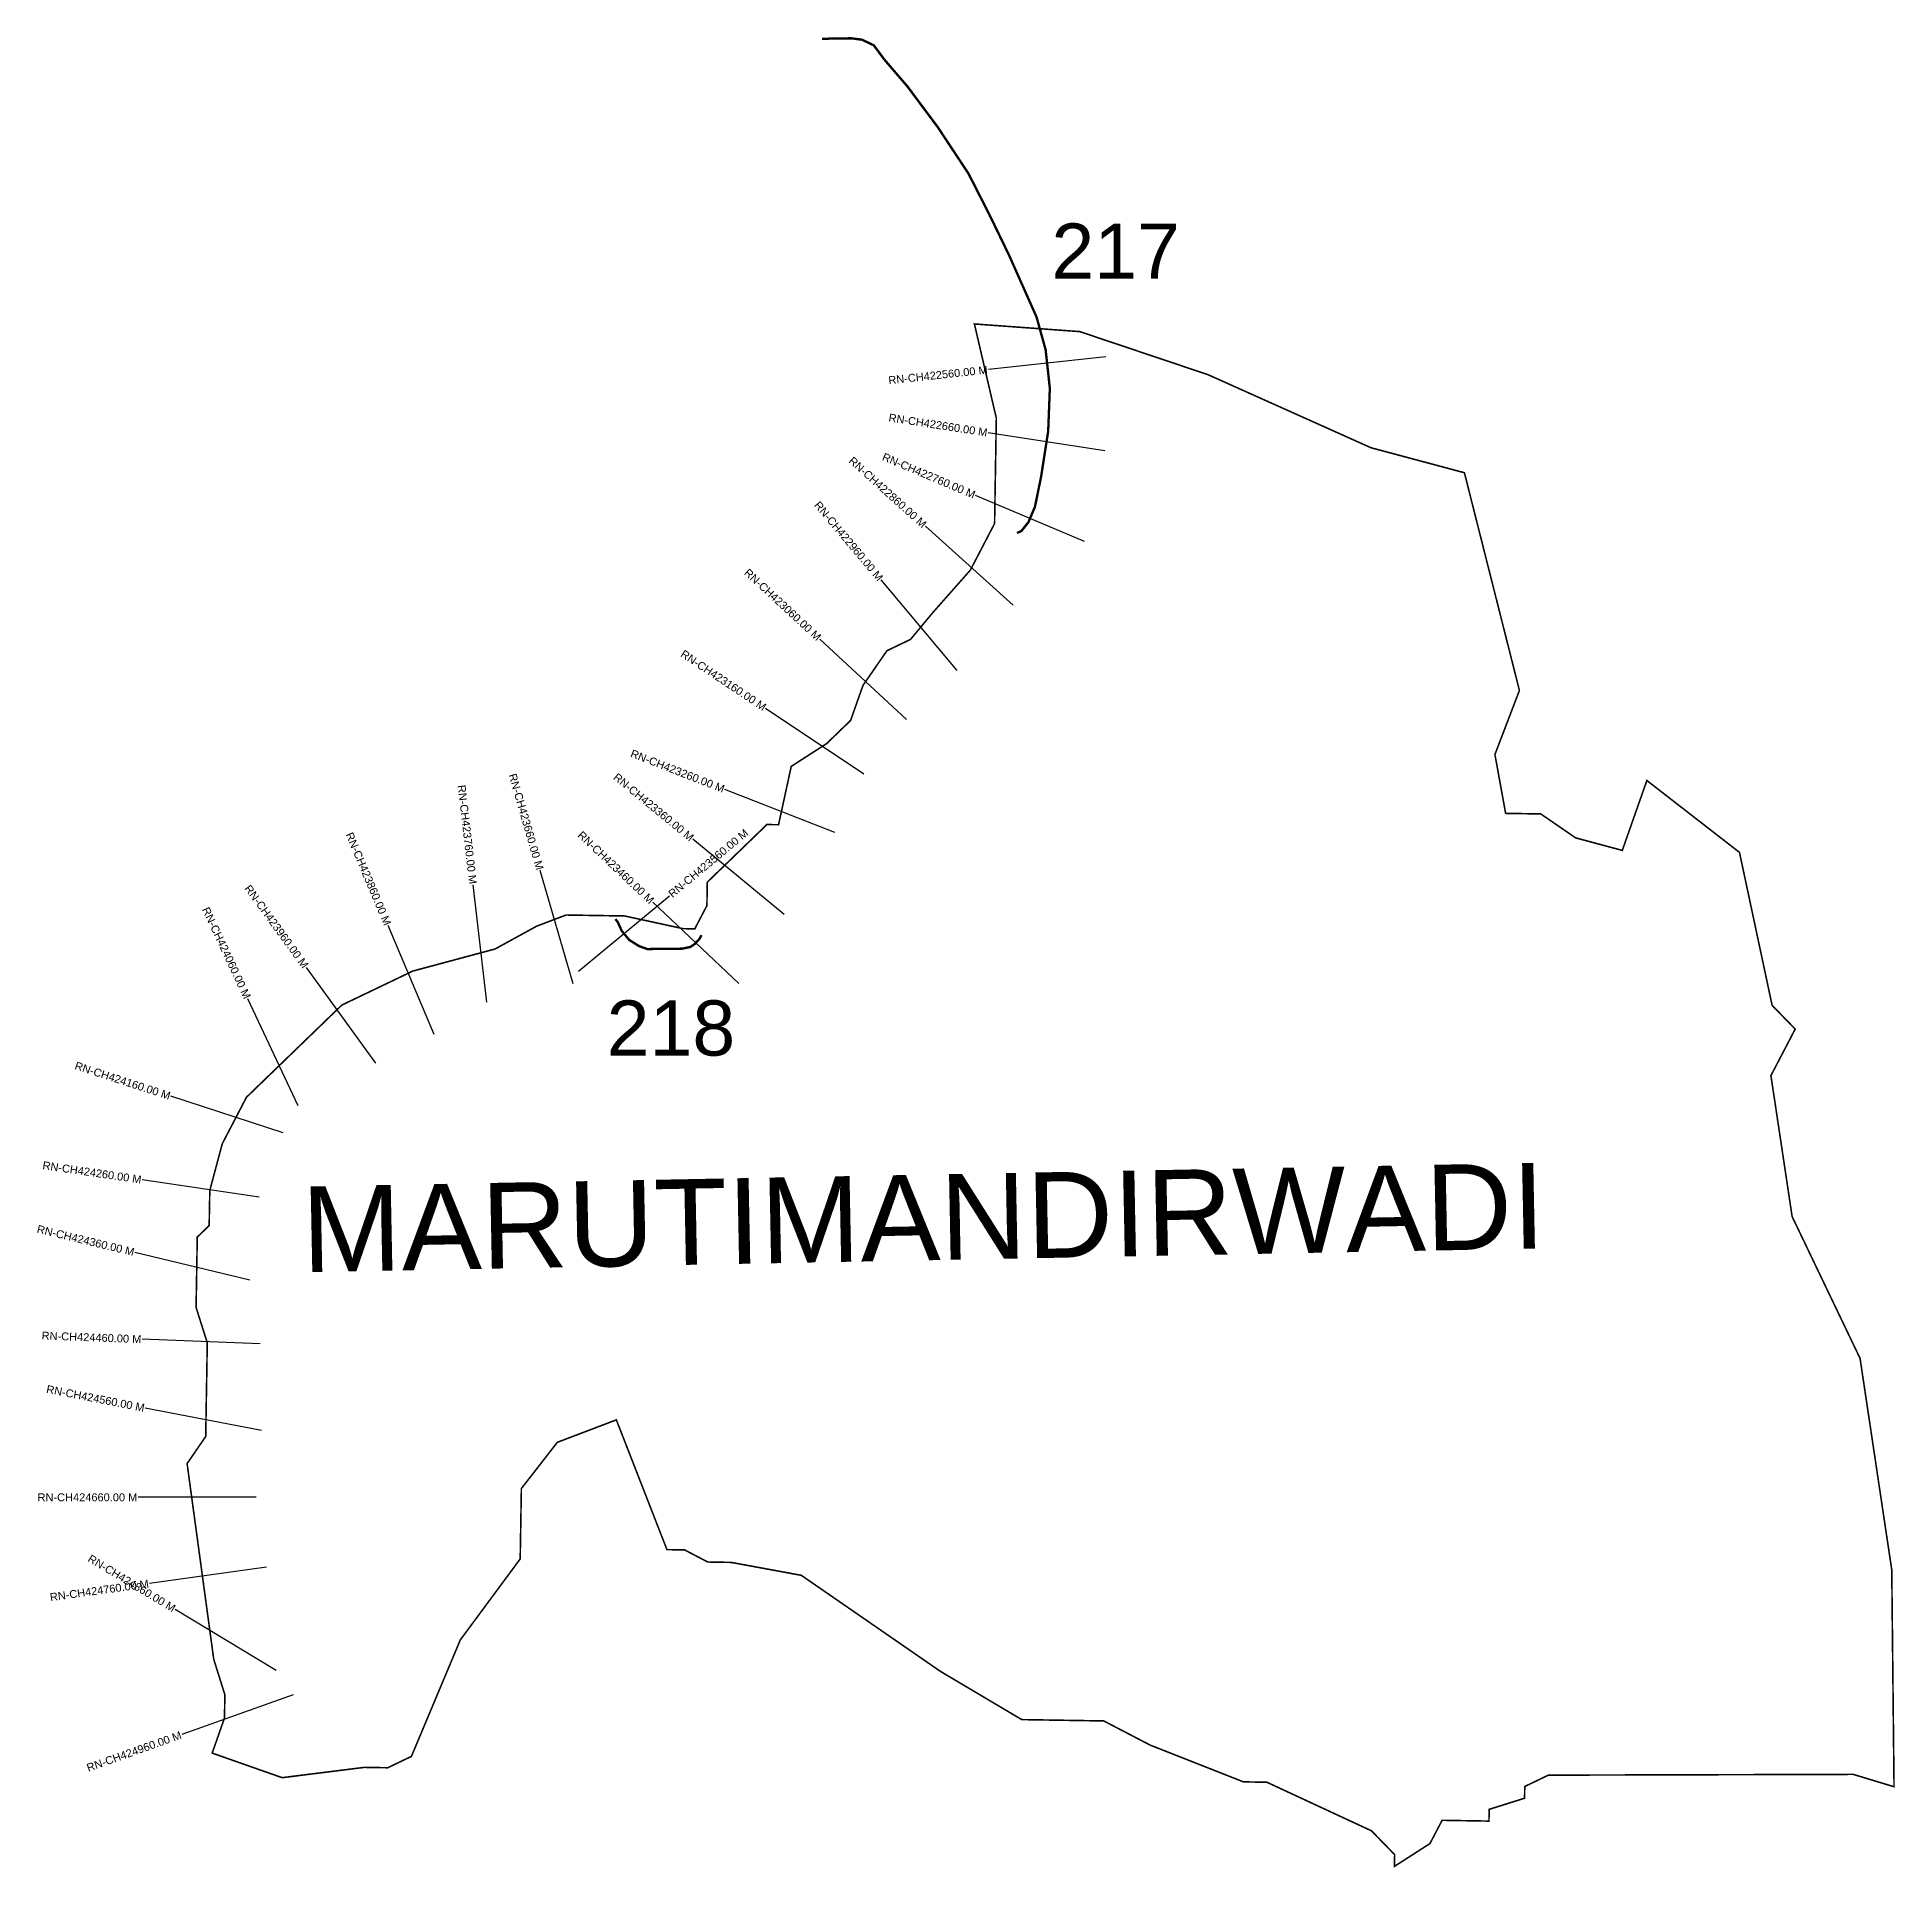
# Model space of a CAD drawing. Header units: metres. Extents: x 307244 to 309601, y 1927100 to 1929424.
import ezdxf
from ezdxf.enums import TextEntityAlignment as Align

# ---------------------------------------------------------------- set-up
doc = ezdxf.new("R2010")
doc.units = ezdxf.units.M
doc.header["$MEASUREMENT"] = 0
for name, color, linetype in [('CS', 134, 'Continuous'), ('CSMark', 6, 'Continuous'), ('NATURALLY PROTECTED', 3, 'Continuous'), ('VILLAGE NAME', 250, 'Continuous')]:
    doc.layers.add(name, color=color, linetype=linetype)
doc.styles.get("Standard").update_dxf_attribs({"font": 'arial.ttf'})

msp = doc.modelspace()

# ---------------------------------------------------------------- linework, layer by layer
at = {"color": 6, "const_width": 2}
msp.add_lwpolyline([(308432.8, 1929059.5), (308566.5, 1929049.8), (308729.3, 1928995.1), (308936, 1928902.4), (309054.5, 1928870.7), (309124.3, 1928594.4), (309093.2, 1928513.1), (309106.8, 1928438.4), (309151.4, 1928437.7), (309195.6, 1928407.3), (309254.8, 1928391.4), (309286, 1928480.1), (309403.5, 1928388.9), (309444.9, 1928194.8), (309474.2, 1928164.6), (309443.4, 1928105.6), (309470.3, 1927926.7), (309556.5, 1927746.7), (309596.7, 1927478.4), (309599.6, 1927203.1), (309547.8, 1927218.8), (309161, 1927217.8), (309131.1, 1927203.4), (309130.8, 1927188.5), (309085.9, 1927174.4), (309085.7, 1927159.5), (309026.2, 1927160.5), (309010.8, 1927131), (308965.7, 1927102), (308966, 1927116.9), (308936.7, 1927147.1), (308803.9, 1927208.8), (308774.1, 1927209.3), (308655.9, 1927255.9), (308596.9, 1927286.6), (308492.8, 1927288.3), (308389.7, 1927349.5), (308213.2, 1927471.4), (308124.2, 1927487.8), (308094.5, 1927488.3), (308065, 1927503.7), (308042.7, 1927504), (307978.5, 1927668.7), (307903.6, 1927640.2), (307858, 1927581.5), (307856.5, 1927492.2), (307780.5, 1927389.4), (307718.5, 1927241.6), (307688.5, 1927227.2), (307658.8, 1927227.7), (307554.5, 1927214.6), (307465.7, 1927245.8), (307481.3, 1927290.2), (307481.8, 1927319.9), (307467.7, 1927364.8), (307433.9, 1927613.2), (307457.5, 1927647.6), (307459.5, 1927766.5), (307445.3, 1927811.4), (307446.8, 1927900.6), (307461.9, 1927915.3), (307462.7, 1927959.9), (307478.5, 1928019.1), (307509.2, 1928078.1), (307630.2, 1928195.1), (307720.1, 1928238.2), (307824.7, 1928266.3), (307877.3, 1928295.2), (307914.7, 1928309.4), (307989, 1928308.2), (308059.5, 1928292.9), (308063.1, 1928292.1), (308078, 1928291.8), (308093.4, 1928321.3), (308093.9, 1928351.1), (308169.5, 1928424.2), (308184.3, 1928424), (308200.4, 1928498), (308245.5, 1928527.1), (308275.7, 1928556.3), (308291.4, 1928600.7), (308321.8, 1928644.8), (308351.8, 1928659.2), (308378.9, 1928691.9), (308427.7, 1928747.2), (308458.4, 1928806.2), (308460.6, 1928940), (308432.8, 1929059.5)], dxfattribs=at)
at = {"layer": 'CS'}
for p, q in [((308599.6, 1929017.7), (308450.5, 1929001.6)), ((308598.4, 1928898.6), (308450.2, 1928921.5)), ((308572.4, 1928783.4), (308434.3, 1928841.9)), ((308482, 1928702.5), (308370.6, 1928802.9)), ((308411, 1928619.7), (308314.6, 1928734.7)), ((308346.7, 1928557.5), (308236.8, 1928659.5)), ((308292.7, 1928488.3), (308167.9, 1928571.5)), ((308255.9, 1928414.2), (308116.2, 1928468.8)), ((308191.3, 1928310.2), (308075.5, 1928405.5)), ((307814.2, 1928198.8), (307796.8, 1928347.8)), ((307923.6, 1928221.9), (307882, 1928366)), ((307930.4, 1928238), (308045.8, 1928333.9)), ((308133.8, 1928222.6), (308024.8, 1928325.6)), ((307747.3, 1928157.9), (307689, 1928296.1)), ((307673.4, 1928121.5), (307585.2, 1928242.8)), ((307574.7, 1928067.2), (307511.1, 1928203.1)), ((307555.9, 1928032.9), (307413.2, 1928079.3)), ((307525.2, 1927951.4), (307376.8, 1927973.4)), ((307513.4, 1927845.8), (307367.7, 1927881.2)), ((307526.7, 1927765.3), (307376.8, 1927771)), ((307528.1, 1927655.1), (307380.8, 1927683.7)), ((307521.7, 1927570.4), (307371.7, 1927570.4)), ((307534.8, 1927481.8), (307386.2, 1927461.1)), ((307547.1, 1927350.5), (307418.7, 1927428.1)), ((307568.4, 1927319.9), (307427.1, 1927269.6))]:
    msp.add_line(p, q, dxfattribs=at)
at = {"layer": 'NATURALLY PROTECTED', "const_width": 3, "flags": 128}
for points in [[(308239.3, 1929421.2), (308255.3, 1929421.9), (308277, 1929422), (308290.3, 1929420.2), (308305.1, 1929413.2), (308319, 1929394.5), (308347.7, 1929361.1), (308386.3, 1929309.3), (308425.3, 1929250.3), (308451.8, 1929198.3), (308476.6, 1929147.1), (308511.7, 1929068.1), (308523.2, 1929026.6), (308528.5, 1928977.8), (308526.4, 1928923.3), (308517.4, 1928865.6), (308509.6, 1928827.4), (308501.3, 1928807.9), (308492.4, 1928796.7), (308486.9, 1928794.2)], [(308086.6, 1928283.8), (308083.6, 1928278.6), (308077.8, 1928272.5), (308072.3, 1928268.8), (308061.9, 1928266.7), (308040.5, 1928266.5), (308017.9, 1928266.2), (308007.4, 1928269.9), (307994.9, 1928277.7), (307985.3, 1928289.4), (307980.1, 1928300.8), (307977.2, 1928304.2)]]:
    msp.add_lwpolyline(points, dxfattribs=at)

# ---------------------------------------------------------------- texts
at = {"char_height": 70, "attachment_point": 1}
for s, width, insert in [('217', 95.172, (308530.5, 1929187)), ('218', 156.224, (307966.2, 1928201))]:
    msp.add_mtext_dynamic_manual_height_columns(s, width=width, gutter_width=1, heights=[0], dxfattribs=dict(at, insert=insert))
at = {"layer": 'CSMark'}
for s, rotation, p in [('RN-CH422560.00 M', 6.1408, (308449.5, 1929001.5)), ('RN-CH422660.00 M', 351.2096, (308449.2, 1928921.6)), ('RN-CH422860.00 M', 317.9946, (308369.8, 1928803.5)), ('RN-CH422760.00 M', 337.0322, (308433.3, 1928842.3)), ('RN-CH422960.00 M', 309.9885, (308314, 1928735.4)), ('RN-CH423060.00 M', 317.1625, (308236, 1928660.2)), ('RN-CH423160.00 M', 326.2937, (308167.1, 1928572.1)), ('RN-CH423260.00 M', 338.6697, (308115.2, 1928469.1)), ('RN-CH423660.00 M', 286.0992, (307881.7, 1928367)), ('RN-CH423360.00 M', 320.5816, (308074.7, 1928406.1)), ('RN-CH423760.00 M', 276.6405, (307796.7, 1928348.8)), ('RN-CH423860.00 M', 292.8787, (307688.6, 1928297)), ('RN-CH423460.00 M', 316.6345, (308024, 1928326.3)), ('RN-CH423960.00 M', 306.031, (307584.6, 1928243.6)), ('RN-CH424060.00 M', 295.0694, (307510.7, 1928204)), ('RN-CH424160.00 M', 341.9754, (307412.3, 1928079.6)), ('RN-CH424260.00 M', 351.5843, (307375.9, 1927973.5)), ('RN-CH424360.00 M', 346.3549, (307366.7, 1927881.5)), ('RN-CH424460.00 M', 357.8319, (307375.8, 1927771)), ('RN-CH424560.00 M', 349.0041, (307379.8, 1927683.9)), ('RN-CH424860.00 M', 328.8723, (307417.9, 1927428.6)), ('RN-CH424760.00 M', 7.935, (307385.2, 1927461)), ('RN-CH424960.00 M', 19.6166, (307426.2, 1927269.2))]:
    msp.add_text(s, height=10, rotation=rotation, dxfattribs=at).set_placement(p, align=Align.MIDDLE_RIGHT)
msp.add_text('RN-CH423560.00 M', height=10, rotation=39.7421, dxfattribs=at).set_placement((308046.5, 1928334.6), align=Align.MIDDLE_LEFT)
msp.add_text('RN-CH424660.00 M', height=10, dxfattribs=at).set_placement((307370.7, 1927570.4), align=Align.MIDDLE_RIGHT)
at = {"layer": 'VILLAGE NAME', "insert": (307578.2, 1927964.7), "char_height": 108.748, "attachment_point": 1, "rotation": 1.1028}
msp.add_mtext_dynamic_manual_height_columns('{\\fArial|b0|i0|c0|p34;MARUTIMANDIRWADI}', width=1571.314, gutter_width=543.7, heights=[0], dxfattribs=at)

doc.saveas('drawing.dxf')
